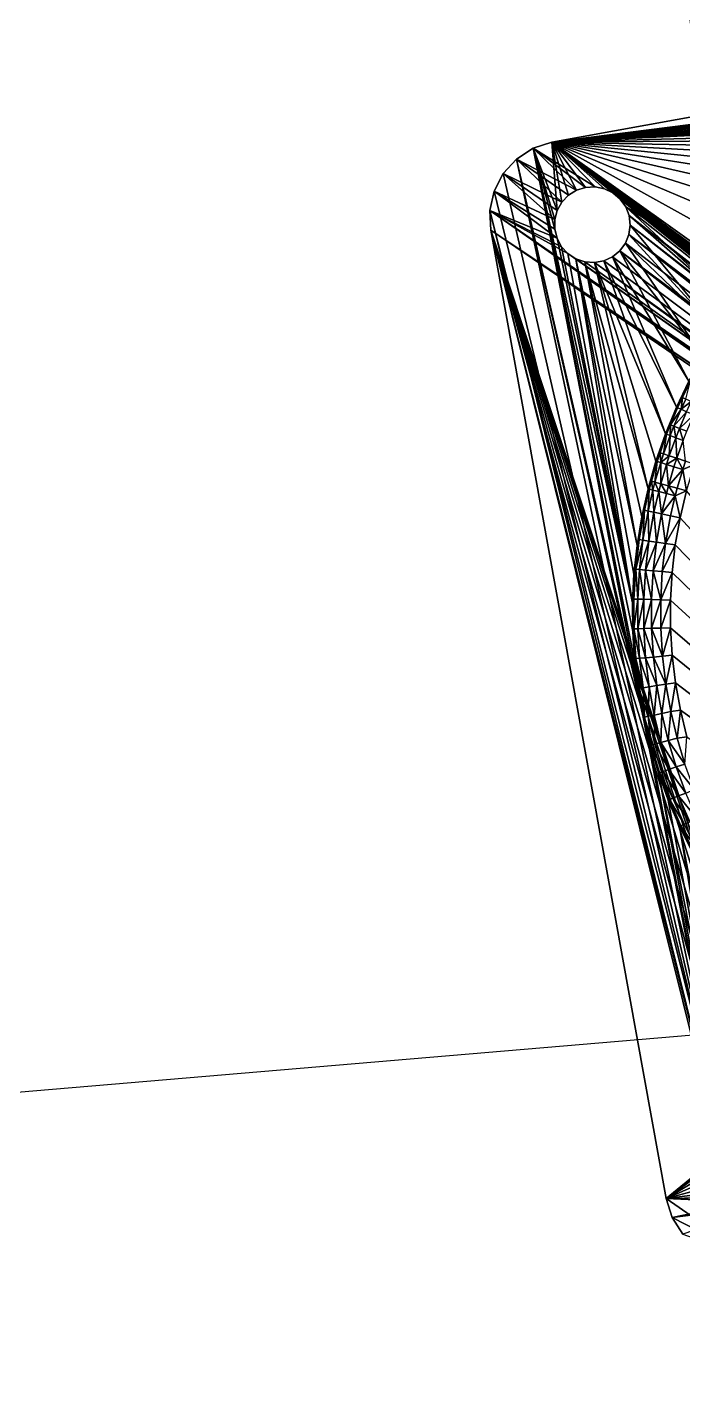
# Model space of a CAD drawing. Header units: millimetres. Extents: x 181 to 425, y 159 to 1094.
# Drawn here: x 259.1 to 285, y 265.4 to 319.4 of the extents above; entities that cross this region are included whole.
import ezdxf

# ---------------------------------------------------------------- set-up
doc = ezdxf.new("R2010")
doc.units = ezdxf.units.MM
doc.layers.add('Tampa', color=7, linetype='Continuous', transparency=0.6)

# ---------------------------------------------------------------- blocks, each defined once
blk = doc.blocks.new('plataforma')
for points in [[(-3.276, 30.898, 2.5), (-5.5, 28, 2.5), (-2.5, 31, 2.5)], [(-2.5, 31, 2.5), (-5.5, 28, 2.5), (-2.639, 28.357, 2.5)], [(-4, 30.598, 2.5), (-5.5, 28, 2.5), (-3.276, 30.898, 2.5)], [(-3.488, 27.188), (-4, 30.598), (-3.276, 30.898)], [(-4, 30.598), (-4, 30.598, 2.5), (-3.276, 30.898)], [(-3.276, 30.898), (-4, 30.598, 2.5), (-3.276, 30.898, 2.5)], [(-3.488, 27.188), (-3.276, 30.898), (-3.395, 27.552)], [(-3.395, 27.552), (-3.276, 30.898), (-3.214, 27.882)], [(-3.214, 27.882), (-3.276, 30.898), (-2.5, 31)], [(-3.276, 30.898), (-3.276, 30.898, 2.5), (-2.5, 31)], [(-2.5, 31), (-3.276, 30.898, 2.5), (-2.5, 31, 2.5)], [(-3.214, 27.882), (-2.5, 31), (-2.956, 28.156)], [(-2.956, 28.156), (-2.5, 31), (-2.639, 28.357)], [(-2.639, 28.357), (-2.5, 31), (-2.281, 28.473)], [(-2.5, 31, 2.5), (-2.639, 28.357, 2.5), (-2.281, 28.473, 2.5)], [(-0.686, 27.723), (-2.5, 31), (36.5, 31)], [(-0.907, 28.027), (-2.5, 31), (-0.686, 27.723)], [(-1.906, 28.497), (-2.5, 31), (-1.536, 28.427)], [(-1.536, 28.427), (-2.5, 31), (-1.196, 28.267)], [(-1.196, 28.267), (-2.5, 31), (-0.907, 28.027)], [(-2.281, 28.473), (-2.5, 31), (-1.906, 28.497)], [(-2.5, 31, 2.5), (-2.281, 28.473, 2.5), (36.5, 31, 2.5)], [(-2.5, 31), (-2.5, 31, 2.5), (36.5, 31)], [(36.5, 31), (-2.5, 31, 2.5), (36.5, 31, 2.5)], [(-2.281, -8.527), (-1.906, 25.503), (36.5, 31)], [(-2.281, -8.527), (36.5, 31), (15.664, 9.429)], [(-2.281, 28.473, 2.5), (-1.906, 28.497, 2.5), (36.5, 31, 2.5)], [(-1.906, 25.503), (-1.536, 25.573), (36.5, 31)], [(-1.906, 28.497, 2.5), (-1.536, 28.427, 2.5), (36.5, 31, 2.5)], [(-1.196, 25.733), (36.5, 31), (-1.536, 25.573)], [(-1.536, 28.427, 2.5), (37.277, 30.898, 2.5), (36.5, 31, 2.5)], [(-1.536, 28.427, 2.5), (-1.196, 28.267, 2.5), (37.277, 30.898, 2.5)], [(-1.196, 25.733), (-0.907, 25.973), (36.5, 31)], [(37.277, 30.898, 2.5), (-1.196, 28.267, 2.5), (38, 30.598, 2.5)], [(-0.907, 25.973), (-0.686, 26.277), (36.5, 31)], [(-0.686, 26.277), (-0.547, 26.627), (36.5, 31)], [(-0.547, 27.373), (-0.686, 27.723), (36.5, 31)], [(-0.547, 26.627), (-0.5, 27), (36.5, 31)], [(-0.5, 27), (-0.547, 27.373), (36.5, 31)], [(15.664, 9.429), (36.5, 31), (15.875, 9.583)], [(15.875, 9.583), (36.5, 31), (37.277, 30.898)], [(15.875, 9.583), (37.277, 30.898), (16.114, 9.689)], [(16.114, 9.689), (37.277, 30.898), (16.369, 9.743)], [(16.369, 9.743), (37.277, 30.898), (35.044, 28.156)], [(35.044, 28.156), (37.277, 30.898), (35.361, 28.357)], [(35.361, 28.357), (37.277, 30.898), (35.719, 28.473)], [(35.719, 28.473), (37.277, 30.898), (38, 30.598)], [(36.5, 31), (36.5, 31, 2.5), (37.277, 30.898)], [(37.277, 30.898), (36.5, 31, 2.5), (37.277, 30.898, 2.5)], [(37.277, 30.898), (37.277, 30.898, 2.5), (38, 30.598)], [(38, 30.598), (37.277, 30.898, 2.5), (38, 30.598, 2.5)], [(-1.196, 28.267, 2.5), (38.621, 30.121, 2.5), (38, 30.598, 2.5)], [(35.719, 28.473), (38, 30.598), (36.094, 28.497)], [(36.094, 28.497), (38, 30.598), (36.464, 28.427)], [(36.464, 28.427), (38, 30.598), (38.621, 30.121)], [(38, 30.598), (38, 30.598, 2.5), (38.621, 30.121)], [(38.621, 30.121), (38, 30.598, 2.5), (38.621, 30.121, 2.5)], [(-1.196, 28.267, 2.5), (39.098, 29.5, 2.5), (38.621, 30.121, 2.5)], [(36.464, 28.427), (38.621, 30.121), (36.804, 28.267)], [(36.804, 28.267), (38.621, 30.121), (37.093, 28.027)], [(37.093, 28.027), (38.621, 30.121), (39.098, 29.5)], [(39.098, 29.5), (38.621, 30.121), (38.621, 30.121, 2.5)], [(39.098, 29.5, 2.5), (39.098, 29.5), (38.621, 30.121, 2.5)], [(-1.196, 28.267, 2.5), (16.429, 28.492, 2.5), (39.098, 29.5, 2.5)], [(16.429, 28.492, 2.5), (17.571, 28.492, 2.5), (39.098, 29.5, 2.5)], [(39.098, 29.5, 2.5), (17.571, 28.492, 2.5), (39.398, 28.777, 2.5)], [(37.093, 28.027), (39.098, 29.5), (37.314, 27.723)], [(37.314, 27.723), (39.098, 29.5), (37.453, 27.373)], [(37.453, 27.373), (39.098, 29.5), (39.398, 28.777)], [(39.398, 28.777), (39.098, 29.5), (39.098, 29.5, 2.5)], [(39.398, 28.777, 2.5), (39.398, 28.777), (39.098, 29.5, 2.5)], [(17.571, 28.492, 2.5), (18.712, 28.427, 2.5), (39.398, 28.777, 2.5)], [(18.712, 28.427, 2.5), (19.846, 28.296, 2.5), (39.398, 28.777, 2.5)], [(19.846, 28.296, 2.5), (20.972, 28.102, 2.5), (39.398, 28.777, 2.5)], [(39.398, 28.777, 2.5), (20.972, 28.102, 2.5), (35.719, 28.473, 2.5)], [(39.398, 28.777, 2.5), (35.719, 28.473, 2.5), (36.094, 28.497, 2.5)], [(36.094, 28.497, 2.5), (36.464, 28.427, 2.5), (39.398, 28.777, 2.5)], [(36.464, 28.427, 2.5), (36.804, 28.267, 2.5), (39.398, 28.777, 2.5)], [(39.398, 28.777, 2.5), (36.804, 28.267, 2.5), (39.5, 28, 2.5)], [(37.453, 26.627), (39.398, 28.777), (39.5, 28)], [(37.453, 27.373), (39.398, 28.777), (37.5, 27)], [(37.5, 27), (39.398, 28.777), (37.453, 26.627)], [(39.5, 28), (39.398, 28.777), (39.398, 28.777, 2.5)], [(39.5, 28, 2.5), (39.5, 28), (39.398, 28.777, 2.5)], [(-1.196, 28.267, 2.5), (15.288, 28.427, 2.5), (16.429, 28.492, 2.5)], [(14.154, 28.296, 2.5), (15.288, 28.427, 2.5), (-1.196, 28.267, 2.5)], [(14.154, 28.296, 2.5), (-1.196, 28.267, 2.5), (-0.907, 28.027, 2.5)], [(14.154, 28.296, 2.5), (-0.907, 28.027, 2.5), (13.028, 28.102, 2.5)], [(11.916, 27.843, 2.5), (13.028, 28.102, 2.5), (-0.907, 28.027, 2.5)], [(11.916, 27.843, 2.5), (11.916, 27.843, 3.5), (13.028, 28.102, 2.5)], [(13.028, 28.102, 2.5), (11.916, 27.843, 3.5), (13.028, 28.102, 3.5)], [(13.028, 28.102, 3.5), (11.916, 27.843, 3.5), (13.038, 28.052, 3.888)], [(13.028, 28.102, 2.5), (13.028, 28.102, 3.5), (14.154, 28.296, 2.5)], [(14.154, 28.296, 2.5), (13.028, 28.102, 3.5), (14.154, 28.296, 3.5)], [(14.154, 28.296, 3.5), (13.028, 28.102, 3.5), (14.161, 28.246, 3.888)], [(14.161, 28.246, 3.888), (13.028, 28.102, 3.5), (13.038, 28.052, 3.888)], [(14.161, 28.246, 3.888), (13.038, 28.052, 3.888), (13.068, 27.905, 4.25)], [(14.161, 28.246, 3.888), (13.068, 27.905, 4.25), (14.182, 28.097, 4.25)], [(14.154, 28.296, 2.5), (14.154, 28.296, 3.5), (15.288, 28.427, 2.5)], [(15.288, 28.427, 2.5), (14.154, 28.296, 3.5), (15.288, 28.427, 3.5)], [(15.288, 28.427, 3.5), (14.154, 28.296, 3.5), (15.293, 28.376, 3.888)], [(15.293, 28.376, 3.888), (14.154, 28.296, 3.5), (14.161, 28.246, 3.888)], [(15.293, 28.376, 3.888), (14.161, 28.246, 3.888), (14.182, 28.097, 4.25)], [(15.293, 28.376, 3.888), (14.182, 28.097, 4.25), (15.306, 28.226, 4.25)], [(15.306, 28.226, 4.25), (14.182, 28.097, 4.25), (14.216, 27.862, 4.561)], [(15.306, 28.226, 4.25), (14.216, 27.862, 4.561), (15.326, 27.989, 4.561)], [(15.288, 28.427, 2.5), (15.288, 28.427, 3.5), (16.429, 28.492, 2.5)], [(16.429, 28.492, 2.5), (15.288, 28.427, 3.5), (16.429, 28.492, 3.5)], [(16.429, 28.492, 3.5), (15.288, 28.427, 3.5), (16.43, 28.441, 3.888)], [(16.43, 28.441, 3.888), (15.288, 28.427, 3.5), (15.293, 28.376, 3.888)], [(16.43, 28.441, 3.888), (15.293, 28.376, 3.888), (16.435, 28.291, 4.25)], [(16.435, 28.291, 4.25), (15.293, 28.376, 3.888), (15.306, 28.226, 4.25)], [(16.435, 28.291, 4.25), (15.306, 28.226, 4.25), (16.441, 28.053, 4.561)], [(16.441, 28.053, 4.561), (15.306, 28.226, 4.25), (15.326, 27.989, 4.561)], [(16.369, 9.743), (35.044, 28.156), (34.786, 27.882)], [(16.429, 28.492, 2.5), (16.429, 28.492, 3.5), (17.571, 28.492, 2.5)], [(17.571, 28.492, 2.5), (16.429, 28.492, 3.5), (17.571, 28.492, 3.5)], [(17.571, 28.492, 3.5), (16.429, 28.492, 3.5), (16.43, 28.441, 3.888)], [(17.571, 28.492, 3.5), (16.43, 28.441, 3.888), (17.591, 28.44, 3.888)], [(17.591, 28.44, 3.888), (16.43, 28.441, 3.888), (17.587, 28.29, 4.25)], [(17.587, 28.29, 4.25), (16.43, 28.441, 3.888), (16.435, 28.291, 4.25)], [(17.587, 28.29, 4.25), (16.435, 28.291, 4.25), (17.58, 28.052, 4.561)], [(17.58, 28.052, 4.561), (16.435, 28.291, 4.25), (16.441, 28.053, 4.561)], [(17.571, 28.492, 2.5), (17.571, 28.492, 3.5), (18.712, 28.427, 2.5)], [(18.712, 28.427, 2.5), (17.571, 28.492, 3.5), (18.712, 28.427, 3.5)], [(18.712, 28.427, 3.5), (17.571, 28.492, 3.5), (17.591, 28.44, 3.888)], [(17.587, 28.29, 4.25), (17.58, 28.052, 4.561), (18.758, 28.221, 4.25)], [(18.758, 28.221, 4.25), (17.58, 28.052, 4.561), (18.737, 27.983, 4.561)], [(17.591, 28.44, 3.888), (17.587, 28.29, 4.25), (18.771, 28.37, 3.888)], [(18.771, 28.37, 3.888), (17.587, 28.29, 4.25), (18.758, 28.221, 4.25)], [(18.712, 28.427, 3.5), (17.591, 28.44, 3.888), (18.771, 28.37, 3.888)], [(18.712, 28.427, 2.5), (18.712, 28.427, 3.5), (19.846, 28.296, 2.5)], [(19.846, 28.296, 2.5), (18.712, 28.427, 3.5), (19.846, 28.296, 3.5)], [(19.846, 28.296, 3.5), (18.712, 28.427, 3.5), (18.771, 28.37, 3.888)], [(18.758, 28.221, 4.25), (18.737, 27.983, 4.561), (19.923, 28.082, 4.25)], [(18.771, 28.37, 3.888), (18.758, 28.221, 4.25), (19.945, 28.23, 3.888)], [(19.945, 28.23, 3.888), (18.758, 28.221, 4.25), (19.923, 28.082, 4.25)], [(19.846, 28.296, 3.5), (18.771, 28.37, 3.888), (19.945, 28.23, 3.888)], [(19.846, 28.296, 2.5), (19.846, 28.296, 3.5), (20.972, 28.102, 2.5)], [(20.972, 28.102, 2.5), (19.846, 28.296, 3.5), (20.972, 28.102, 3.5)], [(20.972, 28.102, 3.5), (19.846, 28.296, 3.5), (19.945, 28.23, 3.888)], [(19.945, 28.23, 3.888), (19.923, 28.082, 4.25), (21.078, 27.875, 4.25)], [(20.972, 28.102, 3.5), (19.945, 28.23, 3.888), (21.109, 28.021, 3.888)], [(21.109, 28.021, 3.888), (19.945, 28.23, 3.888), (21.078, 27.875, 4.25)], [(35.719, 28.473, 2.5), (20.972, 28.102, 2.5), (35.361, 28.357, 2.5)], [(35.361, 28.357, 2.5), (20.972, 28.102, 2.5), (35.044, 28.156, 2.5)], [(34.786, 27.882, 2.5), (35.044, 28.156, 2.5), (20.972, 28.102, 2.5)], [(34.786, 27.882, 2.5), (20.972, 28.102, 2.5), (22.084, 27.843, 2.5)], [(20.972, 28.102, 2.5), (20.972, 28.102, 3.5), (22.084, 27.843, 2.5)], [(22.084, 27.843, 2.5), (20.972, 28.102, 3.5), (22.084, 27.843, 3.5)], [(22.084, 27.843, 3.5), (20.972, 28.102, 3.5), (21.109, 28.021, 3.888)], [(34.786, 27.882, 2.5), (34.786, 27.882), (35.044, 28.156)], [(35.044, 28.156, 2.5), (34.786, 27.882, 2.5), (35.044, 28.156)], [(35.044, 28.156, 2.5), (35.044, 28.156), (35.361, 28.357)], [(35.361, 28.357, 2.5), (35.044, 28.156, 2.5), (35.361, 28.357)], [(35.361, 28.357, 2.5), (35.361, 28.357), (35.719, 28.473)], [(35.719, 28.473, 2.5), (35.361, 28.357, 2.5), (35.719, 28.473)], [(35.719, 28.473, 2.5), (35.719, 28.473), (36.094, 28.497)], [(36.094, 28.497, 2.5), (35.719, 28.473, 2.5), (36.094, 28.497)], [(36.094, 28.497, 2.5), (36.094, 28.497), (36.464, 28.427)], [(36.464, 28.427, 2.5), (36.094, 28.497, 2.5), (36.464, 28.427)], [(36.464, 28.427, 2.5), (36.464, 28.427), (36.804, 28.267)], [(36.804, 28.267, 2.5), (36.464, 28.427, 2.5), (36.804, 28.267)], [(36.804, 28.267, 2.5), (37.093, 28.027, 2.5), (39.5, 28, 2.5)], [(36.804, 28.267, 2.5), (36.804, 28.267), (37.093, 28.027)], [(37.093, 28.027, 2.5), (36.804, 28.267, 2.5), (37.093, 28.027)], [(-0.907, 28.027, 2.5), (-0.686, 27.723, 2.5), (11.916, 27.843, 2.5)], [(-0.686, -9.277), (39.5, 28), (-0.547, -9.627)], [(17.336, 7.571), (39.5, 28), (-0.686, -9.277)], [(10.82, 27.521, 2.5), (11.916, 27.843, 2.5), (-0.686, 27.723, 2.5)], [(-0.547, -9.627), (39.5, 28), (-0.5, -10)], [(-0.5, -10), (39.5, 28), (34.512, -9.812)], [(10.82, 27.521, 2.5), (10.82, 27.521, 3.5), (11.916, 27.843, 2.5)], [(11.916, 27.843, 2.5), (10.82, 27.521, 3.5), (11.916, 27.843, 3.5)], [(11.916, 27.843, 3.5), (10.82, 27.521, 3.5), (10.835, 27.472, 3.888)], [(11.916, 27.843, 3.5), (10.835, 27.472, 3.888), (11.929, 27.794, 3.888)], [(11.929, 27.794, 3.888), (10.835, 27.472, 3.888), (10.882, 27.33, 4.25)], [(11.929, 27.794, 3.888), (10.882, 27.33, 4.25), (11.967, 27.649, 4.25)], [(13.038, 28.052, 3.888), (11.916, 27.843, 3.5), (11.929, 27.794, 3.888)], [(13.038, 28.052, 3.888), (11.929, 27.794, 3.888), (11.967, 27.649, 4.25)], [(13.038, 28.052, 3.888), (11.967, 27.649, 4.25), (13.068, 27.905, 4.25)], [(13.068, 27.905, 4.25), (11.967, 27.649, 4.25), (12.027, 27.418, 4.561)], [(13.068, 27.905, 4.25), (12.027, 27.418, 4.561), (13.115, 27.671, 4.561)], [(13.115, 27.671, 4.561), (12.027, 27.418, 4.561), (12.106, 27.118, 4.799)], [(13.115, 27.671, 4.561), (12.106, 27.118, 4.799), (13.177, 27.367, 4.799)], [(14.182, 28.097, 4.25), (13.068, 27.905, 4.25), (13.115, 27.671, 4.561)], [(14.182, 28.097, 4.25), (13.115, 27.671, 4.561), (14.216, 27.862, 4.561)], [(14.216, 27.862, 4.561), (13.115, 27.671, 4.561), (13.177, 27.367, 4.799)], [(14.216, 27.862, 4.561), (13.177, 27.367, 4.799), (14.26, 27.554, 4.799)], [(15.326, 27.989, 4.561), (14.216, 27.862, 4.561), (14.26, 27.554, 4.799)], [(15.326, 27.989, 4.561), (14.26, 27.554, 4.799), (15.353, 27.679, 4.799)], [(15.353, 27.679, 4.799), (14.26, 27.554, 4.799), (14.312, 27.196, 4.949)], [(15.353, 27.679, 4.799), (14.312, 27.196, 4.949), (15.384, 27.319, 4.949)], [(16.441, 28.053, 4.561), (15.326, 27.989, 4.561), (16.45, 27.742, 4.799)], [(16.45, 27.742, 4.799), (15.326, 27.989, 4.561), (15.353, 27.679, 4.799)], [(16.45, 27.742, 4.799), (15.353, 27.679, 4.799), (16.461, 27.381, 4.949)], [(16.461, 27.381, 4.949), (15.353, 27.679, 4.799), (15.384, 27.319, 4.949)], [(34.605, 27.552), (16.369, 9.743), (34.786, 27.882)], [(17.58, 28.052, 4.561), (16.441, 28.053, 4.561), (17.57, 27.742, 4.799)], [(17.57, 27.742, 4.799), (16.441, 28.053, 4.561), (16.45, 27.742, 4.799)], [(17.57, 27.742, 4.799), (16.45, 27.742, 4.799), (17.56, 27.38, 4.949)], [(17.56, 27.38, 4.949), (16.45, 27.742, 4.799), (16.461, 27.381, 4.949)], [(17.511, 7.765), (39.5, 28), (17.336, 7.571)], [(17.642, 7.992), (39.5, 28), (17.511, 7.765)], [(17.57, 27.742, 4.799), (17.56, 27.38, 4.949), (18.709, 27.674, 4.799)], [(18.709, 27.674, 4.799), (17.56, 27.38, 4.949), (18.677, 27.314, 4.949)], [(17.58, 28.052, 4.561), (17.57, 27.742, 4.799), (18.737, 27.983, 4.561)], [(18.737, 27.983, 4.561), (17.57, 27.742, 4.799), (18.709, 27.674, 4.799)], [(17.723, 8.24), (39.5, 28), (17.642, 7.992)], [(17.642, 9.008), (39.5, 28), (17.723, 8.76)], [(17.642, 9.008), (37.093, 25.973), (39.5, 28)], [(17.723, 8.76), (39.5, 28), (17.75, 8.5)], [(17.75, 8.5), (39.5, 28), (17.723, 8.24)], [(18.709, 27.674, 4.799), (18.677, 27.314, 4.949), (19.842, 27.539, 4.799)], [(18.737, 27.983, 4.561), (18.709, 27.674, 4.799), (19.888, 27.846, 4.561)], [(19.888, 27.846, 4.561), (18.709, 27.674, 4.799), (19.842, 27.539, 4.799)], [(19.923, 28.082, 4.25), (18.737, 27.983, 4.561), (19.888, 27.846, 4.561)], [(19.888, 27.846, 4.561), (19.842, 27.539, 4.799), (20.965, 27.337, 4.799)], [(19.923, 28.082, 4.25), (19.888, 27.846, 4.561), (21.029, 27.641, 4.561)], [(21.029, 27.641, 4.561), (19.888, 27.846, 4.561), (20.965, 27.337, 4.799)], [(21.078, 27.875, 4.25), (19.923, 28.082, 4.25), (21.029, 27.641, 4.561)], [(21.029, 27.641, 4.561), (20.965, 27.337, 4.799), (22.156, 27.369, 4.561)], [(21.078, 27.875, 4.25), (21.029, 27.641, 4.561), (22.219, 27.599, 4.25)], [(22.219, 27.599, 4.25), (21.029, 27.641, 4.561), (22.156, 27.369, 4.561)], [(21.109, 28.021, 3.888), (21.078, 27.875, 4.25), (22.258, 27.743, 3.888)], [(22.258, 27.743, 3.888), (21.078, 27.875, 4.25), (22.219, 27.599, 4.25)], [(22.084, 27.843, 3.5), (21.109, 28.021, 3.888), (22.258, 27.743, 3.888)], [(22.084, 27.843, 2.5), (23.18, 27.521, 2.5), (34.786, 27.882, 2.5)], [(22.084, 27.843, 2.5), (22.084, 27.843, 3.5), (23.18, 27.521, 2.5)], [(23.18, 27.521, 2.5), (22.084, 27.843, 3.5), (23.18, 27.521, 3.5)], [(23.18, 27.521, 3.5), (22.084, 27.843, 3.5), (22.258, 27.743, 3.888)], [(22.219, 27.599, 4.25), (22.156, 27.369, 4.561), (23.265, 27.03, 4.561)], [(22.258, 27.743, 3.888), (22.219, 27.599, 4.25), (23.341, 27.256, 4.25)], [(23.341, 27.256, 4.25), (22.219, 27.599, 4.25), (23.265, 27.03, 4.561)], [(23.18, 27.521, 3.5), (22.258, 27.743, 3.888), (23.389, 27.398, 3.888)], [(23.389, 27.398, 3.888), (22.258, 27.743, 3.888), (23.341, 27.256, 4.25)], [(34.605, 27.552, 2.5), (34.786, 27.882, 2.5), (23.18, 27.521, 2.5)], [(39.5, 28, 2.5), (32.483, 21.16, 2.5), (33.18, 20.256, 2.5)], [(39.5, 28, 2.5), (37.093, 25.973, 2.5), (32.483, 21.16, 2.5)], [(39.5, 28, 2.5), (33.18, 20.256, 2.5), (33.825, 19.313, 2.5)], [(39.5, 28, 2.5), (33.825, 19.313, 2.5), (34.415, 18.335, 2.5)], [(39.5, 28, 2.5), (34.415, 18.335, 2.5), (34.948, 17.324, 2.5)], [(34.512, -9.812), (39.5, 28), (34.605, -9.448)], [(34.605, -9.448), (39.5, 28), (34.786, -9.118)], [(34.605, 27.552, 2.5), (34.605, 27.552), (34.786, 27.882)], [(34.786, 27.882, 2.5), (34.605, 27.552, 2.5), (34.786, 27.882)], [(34.786, -9.118), (39.5, 28), (35.044, -8.844)], [(39.5, 28, 2.5), (34.948, 17.324, 2.5), (35.423, 16.285, 2.5)], [(35.044, -8.844), (39.5, 28), (35.361, -8.643)], [(35.361, -8.643), (39.5, 28), (35.719, -8.527)], [(39.5, 28, 2.5), (35.423, 16.285, 2.5), (35.837, 15.221, 2.5)], [(35.719, -8.527), (39.5, 28), (36.094, -8.503)], [(39.5, 28, 2.5), (35.837, 15.221, 2.5), (36.19, 14.135, 2.5)], [(36.094, -8.503), (39.5, 28), (36.464, -8.573)], [(39.5, 28, 2.5), (36.19, 14.135, 2.5), (36.48, 13.03, 2.5)], [(36.464, -8.573), (39.5, 28), (36.804, -8.734)], [(39.5, 28, 2.5), (36.48, 13.03, 2.5), (36.707, 11.91, 2.5)], [(39.5, 28, 2.5), (36.707, 11.91, 2.5), (36.87, 10.78, 2.5)], [(36.804, -8.734), (39.5, 28), (37.093, -8.973)], [(39.5, 28, 2.5), (36.87, 10.78, 2.5), (39.5, -11, 2.5)], [(37.093, 28.027, 2.5), (37.314, 27.723, 2.5), (39.5, 28, 2.5)], [(37.093, 28.027), (37.314, 27.723), (37.093, 28.027, 2.5)], [(37.093, 28.027, 2.5), (37.314, 27.723), (37.314, 27.723, 2.5)], [(37.093, -8.973), (39.5, 28), (37.314, -9.277)], [(37.314, 26.277), (39.5, 28), (37.093, 25.973)], [(39.5, 28, 2.5), (37.314, 26.277, 2.5), (37.093, 25.973, 2.5)], [(37.314, -9.277), (39.5, 28), (37.453, -9.627)], [(37.453, 26.627), (39.5, 28), (37.314, 26.277)], [(37.314, 27.723, 2.5), (37.453, 27.373, 2.5), (39.5, 28, 2.5)], [(37.453, 26.627, 2.5), (37.314, 26.277, 2.5), (39.5, 28, 2.5)], [(37.314, 27.723), (37.453, 27.373), (37.314, 27.723, 2.5)], [(37.314, 27.723, 2.5), (37.453, 27.373), (37.453, 27.373, 2.5)], [(37.453, -9.627), (39.5, 28), (37.5, -10)], [(37.453, 27.373, 2.5), (37.5, 27, 2.5), (39.5, 28, 2.5)], [(37.5, 27, 2.5), (37.453, 26.627, 2.5), (39.5, 28, 2.5)], [(37.5, -10), (39.5, 28), (39.5, -11)], [(39.5, -11, 2.5), (39.5, -11), (39.5, 28)], [(39.5, 28, 2.5), (39.5, -11, 2.5), (39.5, 28)], [(14.26, 27.554, 4.799), (13.177, 27.367, 4.799), (13.249, 27.012, 4.949)], [(14.26, 27.554, 4.799), (13.249, 27.012, 4.949), (14.312, 27.196, 4.949)], [(15.384, 27.319, 4.949), (14.312, 27.196, 4.949), (15.357, 26.927, 5)], [(15.384, 27.319, 4.949), (15.357, 26.927, 5), (16.452, 26.992, 5)], [(16.461, 27.381, 4.949), (15.384, 27.319, 4.949), (16.452, 26.992, 5)], [(34.512, 27.188), (16.369, 9.743), (34.605, 27.552)], [(34.512, 27.188), (16.631, 9.743), (16.369, 9.743)], [(16.461, 27.381, 4.949), (16.452, 26.992, 5), (17.548, 26.992, 5)], [(17.56, 27.38, 4.949), (16.461, 27.381, 4.949), (17.548, 26.992, 5)], [(16.631, 9.743), (34.512, 27.188), (34.512, 26.812)], [(17.56, 27.38, 4.949), (17.548, 26.992, 5), (18.643, 26.927, 5)], [(18.677, 27.314, 4.949), (17.56, 27.38, 4.949), (18.643, 26.927, 5)], [(18.677, 27.314, 4.949), (18.643, 26.927, 5), (19.732, 26.797, 5)], [(19.842, 27.539, 4.799), (18.677, 27.314, 4.949), (19.789, 27.181, 4.949)], [(19.789, 27.181, 4.949), (18.677, 27.314, 4.949), (19.732, 26.797, 5)], [(19.789, 27.181, 4.949), (19.732, 26.797, 5), (20.811, 26.603, 5)], [(19.842, 27.539, 4.799), (19.789, 27.181, 4.949), (20.891, 26.983, 4.949)], [(20.891, 26.983, 4.949), (19.789, 27.181, 4.949), (20.811, 26.603, 5)], [(20.965, 27.337, 4.799), (19.842, 27.539, 4.799), (20.891, 26.983, 4.949)], [(20.965, 27.337, 4.799), (20.891, 26.983, 4.949), (22.074, 27.069, 4.799)], [(22.074, 27.069, 4.799), (20.891, 26.983, 4.949), (21.979, 26.72, 4.949)], [(22.156, 27.369, 4.561), (20.965, 27.337, 4.799), (22.074, 27.069, 4.799)], [(22.074, 27.069, 4.799), (21.979, 26.72, 4.949), (23.049, 26.393, 4.949)], [(22.156, 27.369, 4.561), (22.074, 27.069, 4.799), (23.165, 26.736, 4.799)], [(23.165, 26.736, 4.799), (22.074, 27.069, 4.799), (23.049, 26.393, 4.949)], [(23.265, 27.03, 4.561), (22.156, 27.369, 4.561), (23.165, 26.736, 4.799)], [(23.265, 27.03, 4.561), (23.165, 26.736, 4.799), (24.351, 26.627, 4.561)], [(34.605, 27.552, 2.5), (23.18, 27.521, 2.5), (24.256, 27.137, 2.5)], [(23.18, 27.521, 2.5), (23.18, 27.521, 3.5), (24.256, 27.137, 2.5)], [(24.256, 27.137, 2.5), (23.18, 27.521, 3.5), (24.256, 27.137, 3.5)], [(24.256, 27.137, 3.5), (23.18, 27.521, 3.5), (23.389, 27.398, 3.888)], [(23.341, 27.256, 4.25), (23.265, 27.03, 4.561), (24.441, 26.848, 4.25)], [(24.441, 26.848, 4.25), (23.265, 27.03, 4.561), (24.351, 26.627, 4.561)], [(23.389, 27.398, 3.888), (23.341, 27.256, 4.25), (24.497, 26.986, 3.888)], [(24.497, 26.986, 3.888), (23.341, 27.256, 4.25), (24.441, 26.848, 4.25)], [(24.256, 27.137, 3.5), (23.389, 27.398, 3.888), (24.497, 26.986, 3.888)], [(24.256, 27.137, 2.5), (25.308, 26.693, 2.5), (34.605, 27.552, 2.5)], [(24.256, 27.137, 2.5), (24.256, 27.137, 3.5), (25.308, 26.693, 2.5)], [(25.308, 26.693, 2.5), (24.256, 27.137, 3.5), (25.308, 26.693, 3.5)], [(25.308, 26.693, 3.5), (24.256, 27.137, 3.5), (24.497, 26.986, 3.888)], [(34.512, 27.188, 2.5), (34.605, 27.552, 2.5), (25.308, 26.693, 2.5)], [(34.512, 27.188, 2.5), (25.308, 26.693, 2.5), (26.333, 26.189, 2.5)], [(34.512, 27.188, 2.5), (26.333, 26.189, 2.5), (27.328, 25.627, 2.5)], [(34.512, 26.812, 2.5), (34.512, 27.188, 2.5), (27.328, 25.627, 2.5)], [(34.512, 27.188, 2.5), (34.512, 27.188), (34.605, 27.552)], [(34.605, 27.552, 2.5), (34.512, 27.188, 2.5), (34.605, 27.552)], [(34.512, 26.812, 2.5), (34.512, 26.812), (34.512, 27.188)], [(34.512, 27.188, 2.5), (34.512, 26.812, 2.5), (34.512, 27.188)], [(37.453, 27.373), (37.5, 27), (37.453, 27.373, 2.5)], [(37.453, 27.373, 2.5), (37.5, 27), (37.5, 27, 2.5)], [(17.548, 26.992, 5), (-1.468, 9.596, 5), (18.643, 26.927, 5)], [(16.452, 26.992, 5), (-1.468, 9.596, 5), (17.548, 26.992, 5)], [(15.357, 26.927, 5), (-1.468, 9.596, 5), (16.452, 26.992, 5)], [(18.643, 26.927, 5), (-1.468, 9.596, 5), (19.732, 26.797, 5)], [(19.732, 26.797, 5), (-1.468, 9.596, 5), (20.811, 26.603, 5)], [(20.811, 26.603, 5), (-1.468, 9.596, 5), (21.876, 26.346, 5)], [(16.631, 9.743), (34.512, 26.812), (34.605, 26.448)], [(20.891, 26.983, 4.949), (20.811, 26.603, 5), (21.876, 26.346, 5)], [(21.979, 26.72, 4.949), (20.891, 26.983, 4.949), (21.876, 26.346, 5)], [(21.979, 26.72, 4.949), (21.876, 26.346, 5), (22.925, 26.025, 5)], [(23.049, 26.393, 4.949), (21.979, 26.72, 4.949), (22.925, 26.025, 5)], [(23.165, 26.736, 4.799), (23.049, 26.393, 4.949), (24.235, 26.339, 4.799)], [(24.351, 26.627, 4.561), (23.165, 26.736, 4.799), (24.235, 26.339, 4.799)], [(24.351, 26.627, 4.561), (24.235, 26.339, 4.799), (25.126, 26.293, 4.561)], [(24.441, 26.848, 4.25), (24.351, 26.627, 4.561), (25.225, 26.51, 4.25)], [(25.225, 26.51, 4.25), (24.351, 26.627, 4.561), (25.126, 26.293, 4.561)], [(24.497, 26.986, 3.888), (24.441, 26.848, 4.25), (25.287, 26.646, 3.888)], [(25.287, 26.646, 3.888), (24.441, 26.848, 4.25), (25.225, 26.51, 4.25)], [(25.308, 26.693, 3.5), (24.497, 26.986, 3.888), (25.287, 26.646, 3.888)], [(25.225, 26.51, 4.25), (25.126, 26.293, 4.561), (25.515, 26.375, 4.25)], [(25.287, 26.646, 3.888), (25.225, 26.51, 4.25), (25.579, 26.51, 3.888)], [(25.579, 26.51, 3.888), (25.225, 26.51, 4.25), (25.515, 26.375, 4.25)], [(25.308, 26.693, 3.5), (25.287, 26.646, 3.888), (25.579, 26.51, 3.888)], [(25.308, 26.693, 2.5), (25.308, 26.693, 3.5), (26.333, 26.189, 2.5)], [(26.333, 26.189, 2.5), (25.308, 26.693, 3.5), (26.333, 26.189, 3.5)], [(26.333, 26.189, 3.5), (25.308, 26.693, 3.5), (25.579, 26.51, 3.888)], [(25.579, 26.51, 3.888), (25.515, 26.375, 4.25), (26.309, 26.143, 3.888)], [(26.333, 26.189, 3.5), (25.579, 26.51, 3.888), (26.309, 26.143, 3.888)], [(34.512, 26.812, 2.5), (27.328, 25.627, 2.5), (28.289, 25.009, 2.5)], [(34.605, 26.448, 2.5), (34.512, 26.812, 2.5), (28.289, 25.009, 2.5)], [(34.605, 26.448), (34.512, 26.812), (34.512, 26.812, 2.5)], [(34.605, 26.448, 2.5), (34.605, 26.448), (34.512, 26.812, 2.5)], [(37.314, 26.277), (37.314, 26.277, 2.5), (37.453, 26.627)], [(37.453, 26.627), (37.314, 26.277, 2.5), (37.453, 26.627, 2.5)], [(37.453, 26.627), (37.453, 26.627, 2.5), (37.5, 27)], [(37.5, 27), (37.453, 26.627, 2.5), (37.5, 27, 2.5)], [(21.876, 26.346, 5), (-1.468, 9.596, 5), (22.925, 26.025, 5)], [(22.925, 26.025, 5), (-1.468, 9.596, 5), (23.953, 25.644, 5)], [(34.786, 26.118), (16.631, 9.743), (34.605, 26.448)], [(34.786, 26.118), (16.886, 9.689), (16.631, 9.743)], [(34.786, 26.118), (17.125, 9.583), (16.886, 9.689)], [(17.125, 9.583), (34.786, 26.118), (35.044, 25.844)], [(17.642, 9.008), (36.804, 25.733), (37.093, 25.973)], [(23.049, 26.393, 4.949), (22.925, 26.025, 5), (23.953, 25.644, 5)], [(24.235, 26.339, 4.799), (23.049, 26.393, 4.949), (24.099, 26.003, 4.949)], [(24.099, 26.003, 4.949), (23.049, 26.393, 4.949), (23.953, 25.644, 5)], [(24.099, 26.003, 4.949), (23.953, 25.644, 5), (24.847, 25.681, 4.949)], [(24.235, 26.339, 4.799), (24.099, 26.003, 4.949), (24.847, 25.681, 4.949)], [(25.126, 26.293, 4.561), (24.235, 26.339, 4.799), (24.997, 26.01, 4.799)], [(24.997, 26.01, 4.799), (24.235, 26.339, 4.799), (24.847, 25.681, 4.949)], [(24.997, 26.01, 4.799), (24.847, 25.681, 4.949), (25.279, 25.879, 4.799)], [(25.126, 26.293, 4.561), (24.997, 26.01, 4.799), (25.412, 26.159, 4.561)], [(25.412, 26.159, 4.561), (24.997, 26.01, 4.799), (25.279, 25.879, 4.799)], [(25.515, 26.375, 4.25), (25.126, 26.293, 4.561), (25.412, 26.159, 4.561)], [(25.412, 26.159, 4.561), (25.279, 25.879, 4.799), (26.128, 25.8, 4.561)], [(25.515, 26.375, 4.25), (25.412, 26.159, 4.561), (26.24, 26.011, 4.25)], [(26.24, 26.011, 4.25), (25.412, 26.159, 4.561), (26.128, 25.8, 4.561)], [(26.309, 26.143, 3.888), (25.515, 26.375, 4.25), (26.24, 26.011, 4.25)], [(26.24, 26.011, 4.25), (26.128, 25.8, 4.561), (26.444, 25.63, 4.561)], [(26.309, 26.143, 3.888), (26.24, 26.011, 4.25), (26.631, 25.97, 3.888)], [(26.631, 25.97, 3.888), (26.24, 26.011, 4.25), (26.559, 25.839, 4.25)], [(26.559, 25.839, 4.25), (26.24, 26.011, 4.25), (26.444, 25.63, 4.561)], [(26.333, 26.189, 3.5), (26.309, 26.143, 3.888), (26.631, 25.97, 3.888)], [(26.333, 26.189, 2.5), (26.333, 26.189, 3.5), (27.328, 25.627, 2.5)], [(27.328, 25.627, 2.5), (26.333, 26.189, 3.5), (27.328, 25.627, 3.5)], [(27.328, 25.627, 3.5), (26.333, 26.189, 3.5), (26.631, 25.97, 3.888)], [(26.631, 25.97, 3.888), (26.559, 25.839, 4.25), (27.302, 25.583, 3.888)], [(27.328, 25.627, 3.5), (26.631, 25.97, 3.888), (27.302, 25.583, 3.888)], [(34.605, 26.448, 2.5), (28.289, 25.009, 2.5), (29.213, 24.338, 2.5)], [(34.786, 26.118, 2.5), (34.605, 26.448, 2.5), (29.213, 24.338, 2.5)], [(34.786, 26.118, 2.5), (29.213, 24.338, 2.5), (30.097, 23.615, 2.5)], [(35.044, 25.844, 2.5), (34.786, 26.118, 2.5), (30.097, 23.615, 2.5)], [(37.093, 25.973, 2.5), (36.804, 25.733, 2.5), (32.483, 21.16, 2.5)], [(34.786, 26.118), (34.605, 26.448), (34.605, 26.448, 2.5)], [(34.786, 26.118, 2.5), (34.786, 26.118), (34.605, 26.448, 2.5)], [(35.044, 25.844), (34.786, 26.118), (34.786, 26.118, 2.5)], [(35.044, 25.844, 2.5), (35.044, 25.844), (34.786, 26.118, 2.5)], [(36.804, 25.733), (36.804, 25.733, 2.5), (37.093, 25.973)], [(37.093, 25.973), (36.804, 25.733, 2.5), (37.093, 25.973, 2.5)], [(37.093, 25.973), (37.093, 25.973, 2.5), (37.314, 26.277)], [(37.314, 26.277), (37.093, 25.973, 2.5), (37.314, 26.277, 2.5)], [(23.953, 25.644, 5), (-1.468, 9.596, 5), (24.956, 25.202, 5)], [(35.361, 25.643), (17.125, 9.583), (35.044, 25.844)], [(35.361, 25.643), (17.336, 9.429), (17.125, 9.583)], [(35.361, 25.643), (17.511, 9.235), (17.336, 9.429)], [(17.511, 9.235), (35.361, 25.643), (35.719, 25.527)], [(36.094, 25.503), (17.511, 9.235), (35.719, 25.527)], [(36.094, 25.503), (17.642, 9.008), (17.511, 9.235)], [(17.642, 9.008), (36.464, 25.573), (36.804, 25.733)], [(17.642, 9.008), (36.094, 25.503), (36.464, 25.573)], [(24.847, 25.681, 4.949), (23.953, 25.644, 5), (24.956, 25.202, 5)], [(25.279, 25.879, 4.799), (24.847, 25.681, 4.949), (25.123, 25.552, 4.949)], [(25.123, 25.552, 4.949), (24.847, 25.681, 4.949), (24.956, 25.202, 5)], [(25.123, 25.552, 4.949), (24.956, 25.202, 5), (25.815, 25.205, 4.949)], [(25.279, 25.879, 4.799), (25.123, 25.552, 4.949), (25.815, 25.205, 4.949)], [(26.128, 25.8, 4.561), (25.279, 25.879, 4.799), (25.983, 25.525, 4.799)], [(25.983, 25.525, 4.799), (25.279, 25.879, 4.799), (25.815, 25.205, 4.949)], [(25.983, 25.525, 4.799), (25.815, 25.205, 4.949), (26.294, 25.358, 4.799)], [(26.128, 25.8, 4.561), (25.983, 25.525, 4.799), (26.294, 25.358, 4.799)], [(26.444, 25.63, 4.561), (26.128, 25.8, 4.561), (26.294, 25.358, 4.799)], [(26.444, 25.63, 4.561), (26.294, 25.358, 4.799), (27.101, 25.251, 4.561)], [(26.559, 25.839, 4.25), (26.444, 25.63, 4.561), (27.224, 25.455, 4.25)], [(27.224, 25.455, 4.25), (26.444, 25.63, 4.561), (27.101, 25.251, 4.561)], [(27.302, 25.583, 3.888), (26.559, 25.839, 4.25), (27.224, 25.455, 4.25)], [(27.224, 25.455, 4.25), (27.101, 25.251, 4.561), (27.569, 25.242, 4.25)], [(27.302, 25.583, 3.888), (27.224, 25.455, 4.25), (27.649, 25.369, 3.888)], [(27.649, 25.369, 3.888), (27.224, 25.455, 4.25), (27.569, 25.242, 4.25)], [(27.328, 25.627, 3.5), (27.302, 25.583, 3.888), (27.649, 25.369, 3.888)], [(27.328, 25.627, 2.5), (27.328, 25.627, 3.5), (28.289, 25.009, 2.5)], [(28.289, 25.009, 2.5), (27.328, 25.627, 3.5), (28.289, 25.009, 3.5)], [(28.289, 25.009, 3.5), (27.328, 25.627, 3.5), (27.649, 25.369, 3.888)], [(35.044, 25.844, 2.5), (30.097, 23.615, 2.5), (30.939, 22.843, 2.5)], [(35.361, 25.643, 2.5), (35.044, 25.844, 2.5), (30.939, 22.843, 2.5)], [(35.719, 25.527, 2.5), (35.361, 25.643, 2.5), (30.939, 22.843, 2.5)], [(35.719, 25.527, 2.5), (30.939, 22.843, 2.5), (31.735, 22.024, 2.5)], [(36.464, 25.573, 2.5), (31.735, 22.024, 2.5), (32.483, 21.16, 2.5)], [(36.464, 25.573, 2.5), (36.094, 25.503, 2.5), (31.735, 22.024, 2.5)], [(36.094, 25.503, 2.5), (35.719, 25.527, 2.5), (31.735, 22.024, 2.5)], [(36.804, 25.733, 2.5), (36.464, 25.573, 2.5), (32.483, 21.16, 2.5)], [(35.044, 25.844), (35.044, 25.844, 2.5), (35.361, 25.643)], [(35.361, 25.643), (35.044, 25.844, 2.5), (35.361, 25.643, 2.5)], [(35.361, 25.643), (35.361, 25.643, 2.5), (35.719, 25.527)], [(35.719, 25.527), (35.361, 25.643, 2.5), (35.719, 25.527, 2.5)], [(35.719, 25.527), (35.719, 25.527, 2.5), (36.094, 25.503)], [(36.094, 25.503), (35.719, 25.527, 2.5), (36.094, 25.503, 2.5)], [(36.094, 25.503), (36.094, 25.503, 2.5), (36.464, 25.573)], [(36.464, 25.573), (36.094, 25.503, 2.5), (36.464, 25.573, 2.5)], [(36.464, 25.573), (36.464, 25.573, 2.5), (36.804, 25.733)], [(36.804, 25.733), (36.464, 25.573, 2.5), (36.804, 25.733, 2.5)], [(25.815, 25.205, 4.949), (24.956, 25.202, 5), (25.932, 24.701, 5)], [(26.294, 25.358, 4.799), (25.815, 25.205, 4.949), (26.119, 25.041, 4.949)], [(26.119, 25.041, 4.949), (25.815, 25.205, 4.949), (25.932, 24.701, 5)], [(26.294, 25.358, 4.799), (26.119, 25.041, 4.949), (26.941, 24.985, 4.799)], [(27.101, 25.251, 4.561), (26.294, 25.358, 4.799), (26.941, 24.985, 4.799)], [(27.101, 25.251, 4.561), (26.941, 24.985, 4.799), (27.442, 25.04, 4.561)], [(27.442, 25.04, 4.561), (26.941, 24.985, 4.799), (27.276, 24.778, 4.799)], [(27.569, 25.242, 4.25), (27.101, 25.251, 4.561), (27.442, 25.04, 4.561)], [(27.442, 25.04, 4.561), (27.276, 24.778, 4.799), (27.865, 24.39, 4.799)], [(27.569, 25.242, 4.25), (27.442, 25.04, 4.561), (28.041, 24.647, 4.561)], [(28.041, 24.647, 4.561), (27.442, 25.04, 4.561), (27.865, 24.39, 4.799)], [(27.649, 25.369, 3.888), (27.569, 25.242, 4.25), (28.175, 24.844, 4.25)], [(28.175, 24.844, 4.25), (27.569, 25.242, 4.25), (28.041, 24.647, 4.561)], [(28.289, 25.009, 3.5), (27.649, 25.369, 3.888), (28.26, 24.967, 3.888)], [(28.26, 24.967, 3.888), (27.649, 25.369, 3.888), (28.175, 24.844, 4.25)], [(28.26, 24.967, 3.888), (28.175, 24.844, 4.25), (28.63, 24.708, 3.888)], [(28.289, 25.009, 3.5), (28.26, 24.967, 3.888), (28.63, 24.708, 3.888)], [(28.289, 25.009, 2.5), (28.289, 25.009, 3.5), (29.213, 24.338, 2.5)], [(29.213, 24.338, 2.5), (28.289, 25.009, 3.5), (29.213, 24.338, 3.5)], [(29.213, 24.338, 3.5), (28.289, 25.009, 3.5), (28.63, 24.708, 3.888)], [(28.175, 24.844, 4.25), (28.041, 24.647, 4.561), (28.403, 24.393, 4.561)], [(28.63, 24.708, 3.888), (28.175, 24.844, 4.25), (28.542, 24.587, 4.25)], [(28.542, 24.587, 4.25), (28.175, 24.844, 4.25), (28.403, 24.393, 4.561)], [(28.63, 24.708, 3.888), (28.542, 24.587, 4.25), (29.182, 24.298, 3.888)], [(29.213, 24.338, 3.5), (28.63, 24.708, 3.888), (29.182, 24.298, 3.888)]]:
    blk.add_3dface(points)
blk = doc.blocks.new('base-camera')
for points in [[(37, 0), (3, 0), (21, 40.5)], [(30.5, 8.5, 2.5), (3, 0, 2.5), (37, 0, 2.5)], [(3, 0, 2.5), (3, 0), (37, 0)], [(3, 0, 2.5), (37, 0), (37, 0, 2.5)]]:
    blk.add_3dface(points)

msp = doc.modelspace()

# ---------------------------------------------------------------- linework, layer by layer
at = {"extrusion": (0, 0, -1)}
msp.add_line((303.223, 280.963), (228.492, 274.62), dxfattribs=at)
msp.add_arc((303.223, 280.963), 122, 100.26437, 199.77806)

# ---------------------------------------------------------------- block references
at = {"layer": 'Tampa', "extrusion": (0.15344, -0.734068, -0.661513), "rotation": 272.9010138620949}
msp.add_blockref('base-camera', (344.188, -108.111, -234.773), dxfattribs=at)
at = {"layer": 'Tampa', "rotation": 100.2643677335608}
msp.add_blockref('plataforma', (314.447, 280.963, 28), dxfattribs=at)

doc.saveas('drawing.dxf')
